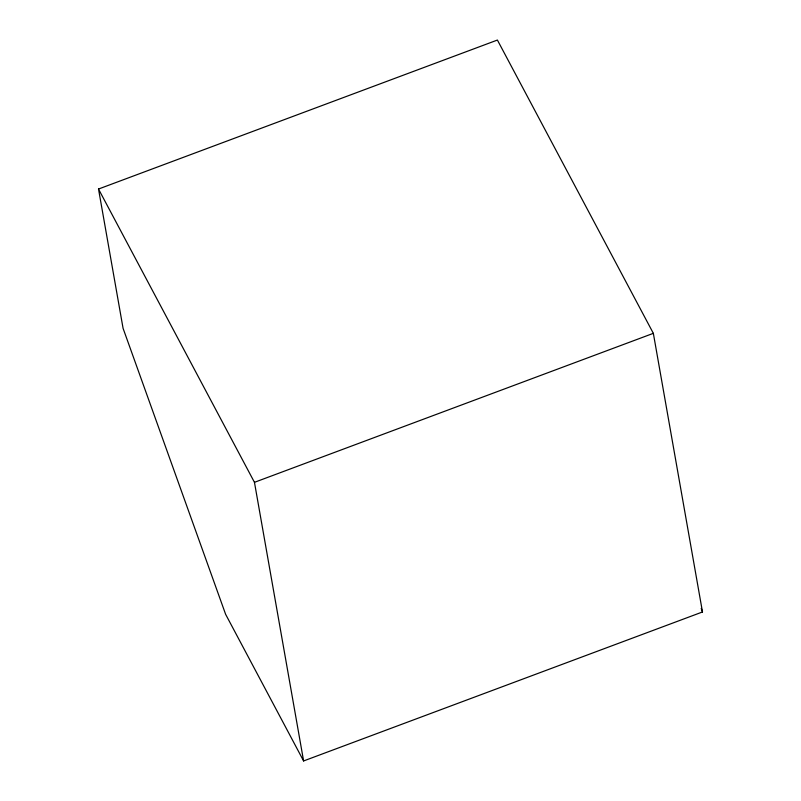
<?xml version="1.0" encoding="UTF-8"?>
<svg xmlns="http://www.w3.org/2000/svg" width="801" height="801" viewBox="0 0 801 801"><rect width="100%" height="100%" fill="white"/><g stroke="black" fill="none" stroke-linecap="round" stroke-linejoin="round"><path stroke-width="1.2" d="M98.513 189.036L497.401 40.05L653.346 333.336L702.487 611.964L303.599 760.95L225.622 614.307L123.084 328.35L98.513 189.036L254.458 482.322L303.599 760.95M254.458 482.322L653.346 333.336M701.225 608.44L702.487 611.964"/></g></svg>
